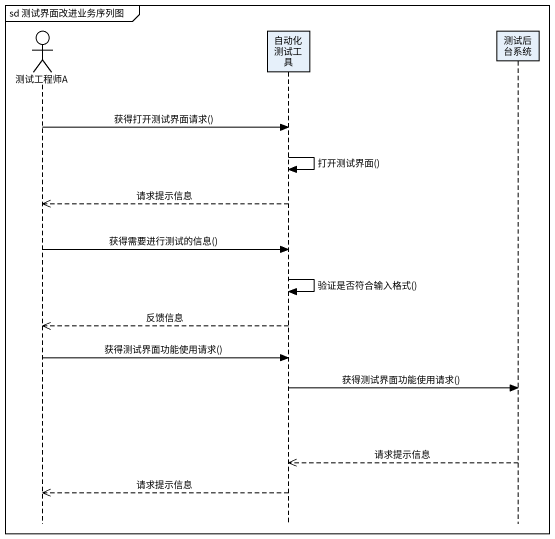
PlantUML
@startuml
mainframe sd 测试界面改进业务序列图
hide footbox
actor 测试工程师A
participant 自动化测试工具
participant 测试后台系统

测试工程师A -> 自动化测试工具 : 获得打开测试界面请求()
自动化测试工具 -> 自动化测试工具 : 打开测试界面()
自动化测试工具 -->> 测试工程师A : 请求提示信息
测试工程师A -> 自动化测试工具 : 获得需要进行测试的信息()
自动化测试工具 -> 自动化测试工具 : 验证是否符合输入格式()
自动化测试工具 -->> 测试工程师A : 反馈信息
测试工程师A -> 自动化测试工具 : 获得测试界面功能使用请求()
自动化测试工具 -> 测试后台系统 : 获得测试界面功能使用请求()
测试后台系统 -->> 自动化测试工具 : 请求提示信息
自动化测试工具 -->> 测试工程师A : 请求提示信息
@enduml
